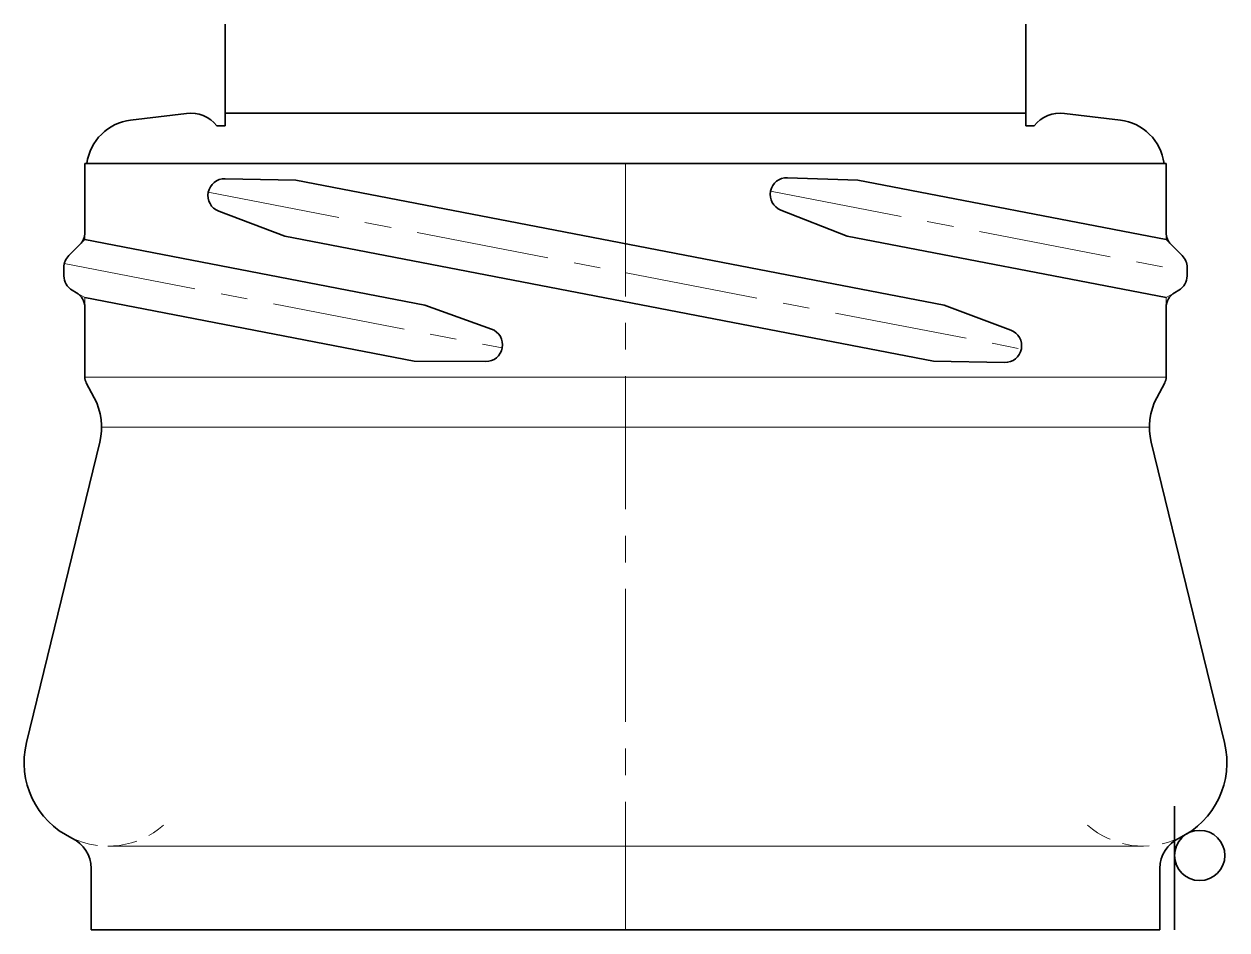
# Model space of a CAD drawing. Header units: millimetres. Extents: x 82 to 468, y 72 to 492.
# Drawn here: x 410.5 to 467.9, y 229.1 to 272.3 of the extents above; entities that cross this region are included whole.
import ezdxf

# ---------------------------------------------------------------- set-up
doc = ezdxf.new("R2010")
doc.units = ezdxf.units.MM
doc.header["$LTSCALE"] = 0.2
doc.linetypes.add('CENTER', pattern=[50.8, 31.75, -6.35, 6.35, -6.35])
doc.linetypes.add('HIDDEN', pattern=[9.525, 6.35, -3.175])
for name, color, linetype, lineweight in [('1', 1, 'CENTER', 15), ('2', 2, 'HIDDEN', 15), ('3', 3, 'Continuous', 35), ('8', 252, 'Continuous', 15)]:
    doc.layers.add(name, color=color, linetype=linetype, lineweight=lineweight)

msp = doc.modelspace()

# ---------------------------------------------------------------- linework, layer by layer
at = {"layer": '1'}
for p, q in [((439.223, 265.689), (439.223, 229.089)), ((419.31, 264.309), (458.112, 256.829)), ((446.141, 264.354), (466.023, 260.521)), ((412.444, 260.903), (433.343, 256.874))]:
    msp.add_line(p, q, dxfattribs=at)
at = {"layer": '2'}
for p, q in [((413.423, 262.384), (413.423, 262.053)), ((465.023, 262.384), (465.023, 262.053)), ((413.423, 262.053), (413.189, 261.819)), ((465.023, 262.053), (465.257, 261.819)), ((413.023, 259.513), (413.423, 259.282)), ((465.423, 259.513), (465.023, 259.282)), ((413.423, 259.282), (413.423, 258.82)), ((465.023, 259.282), (465.023, 258.82))]:
    msp.add_line(p, q, dxfattribs=at)
for centre, start, end in [((414.523, 237.089), 244.62307, 311.44824), ((463.923, 237.089), 228.55176, 295.37693)]:
    msp.add_arc(centre, 4, start, end, dxfattribs=at)
at = {"layer": '3'}
for p, q in [((420.123, 267.489), (420.123, 272.341)), ((458.323, 267.489), (458.323, 272.341)), ((418.279, 268.077), (415.609, 267.749)), ((439.223, 268.089), (420.123, 268.089)), ((439.223, 268.089), (458.323, 268.089)), ((460.167, 268.077), (462.837, 267.749)), ((420.123, 267.489), (419.723, 267.489)), ((458.323, 267.489), (458.723, 267.489)), ((465.023, 265.689), (413.423, 265.689)), ((413.423, 265.689), (413.423, 262.384)), ((465.023, 265.689), (465.023, 262.384)), ((420.112, 264.957), (423.488, 264.889)), ((423.488, 264.889), (454.433, 258.924)), ((446.954, 265.002), (450.311, 264.889)), ((450.311, 264.889), (465.023, 262.053)), ((419.813, 263.409), (422.973, 262.217)), ((446.634, 263.458), (449.795, 262.217)), ((413.189, 261.819), (412.657, 261.287)), ((413.423, 262.053), (429.655, 258.924)), ((422.973, 262.217), (453.918, 256.252)), ((449.795, 262.217), (465.023, 259.282)), ((465.257, 261.819), (465.789, 261.287)), ((412.423, 260.721), (412.423, 260.321)), ((466.023, 260.721), (466.023, 260.321)), ((412.823, 259.629), (413.023, 259.513)), ((465.623, 259.629), (465.423, 259.513)), ((413.423, 259.282), (429.14, 256.253)), ((432.829, 257.778), (429.655, 258.924)), ((457.608, 257.729), (454.433, 258.924)), ((413.423, 258.82), (413.423, 255.489)), ((465.023, 258.82), (465.023, 255.489)), ((432.551, 256.226), (429.14, 256.253)), ((457.31, 256.181), (453.918, 256.252)), ((413.494, 255.206), (413.87, 254.501)), ((464.953, 255.206), (464.576, 254.501)), ((410.637, 238.037), (414.138, 252.377)), ((467.809, 238.037), (464.309, 252.377)), ((465.423, 229.089), (465.423, 235.003)), ((413.723, 229.089), (413.723, 232.029)), ((464.723, 229.089), (464.723, 232.029)), ((439.223, 229.089), (413.723, 229.089)), ((439.223, 229.089), (464.723, 229.089))]:
    msp.add_line(p, q, dxfattribs=at)
msp.add_circle((466.623, 232.645), 1.2, dxfattribs=at)
for centre, radius, start, end in [((418.474, 266.489), 1.6, 38.68219, 97), ((459.972, 266.489), 1.6, 83, 141.31781), ((415.901, 265.367), 2.4, 97, 172.29212), ((462.545, 265.367), 2.4, 7.70788, 83), ((420.096, 264.157), 0.8, 88.84389, 249.33501), ((446.927, 264.203), 0.8, 88.06843, 248.56559), ((412.623, 262.384), 0.8, 315, 0), ((465.823, 262.384), 0.8, 180, 225), ((413.223, 260.721), 0.8, 135, 180), ((465.223, 260.721), 0.8, 0, 45), ((413.223, 260.321), 0.8, 180, 240), ((465.223, 260.321), 0.8, 300, 0), ((412.623, 258.82), 0.8, 0, 60), ((465.823, 258.82), 0.8, 120, 180), ((432.558, 257.026), 0.8, 269.54987, 70.15455), ((457.327, 256.98), 0.8, 268.7963, 69.3826), ((414.023, 255.489), 0.6, 180, 208.07249), ((464.423, 255.489), 0.6, 331.92751, 0), ((411.223, 253.089), 3, 346.28262, 28.07249), ((467.223, 253.089), 3, 151.92751, 193.71738), ((414.523, 237.089), 4, 166.28262, 244.62307), ((463.923, 237.089), 4, 295.37693, 13.71738), ((412.123, 232.029), 1.6, 0, 64.62307), ((466.323, 232.029), 1.6, 115.37693, 180)]:
    msp.add_arc(centre, radius, start, end, dxfattribs=at)
at = {"layer": '8'}
for p, q in [((413.423, 255.489), (439.223, 255.489)), ((465.023, 255.489), (439.223, 255.489)), ((439.223, 253.089), (414.223, 253.089)), ((439.223, 253.089), (464.223, 253.089)), ((439.223, 233.089), (414.523, 233.089)), ((439.223, 233.089), (463.923, 233.089))]:
    msp.add_line(p, q, dxfattribs=at)

doc.saveas('drawing.dxf')
